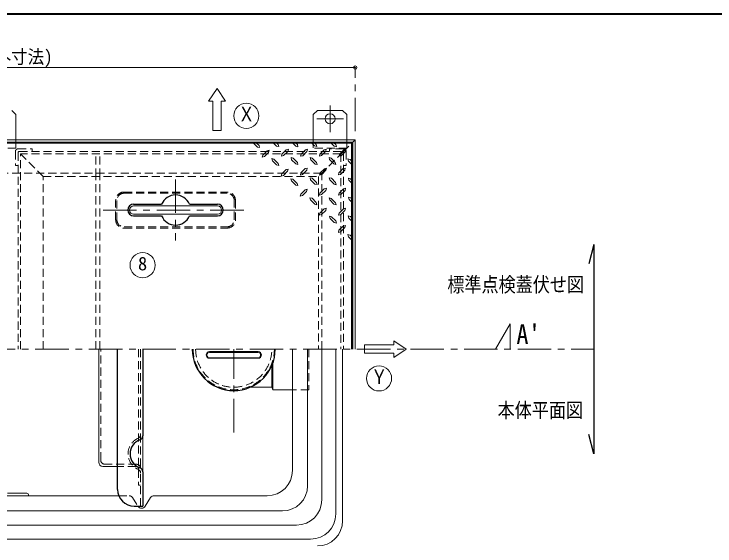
# Model space of a CAD drawing. Units: millimetres at full size, sheet at 1:8; details may follow other scales. Extents: x -1685 to 1555, y -1115 to 1133.
# Drawn here: x -902 to -65, y 498 to 1133 of the extents above; entities that cross this region are included whole.
import ezdxf
from ezdxf.enums import TextEntityAlignment as Align

# ---------------------------------------------------------------- set-up
doc = ezdxf.new("R2010")
doc.units = ezdxf.units.MM
doc.header["$LTSCALE"] = 8
doc.header["$PDMODE"] = 32
doc.header["$PDSIZE"] = 4
doc.linetypes.add('CHAIN1', pattern=[8, 5, -1, 1, -1])
doc.linetypes.add('DASHED1', pattern=[1.8, 1.2, -0.6])
doc.layers.add('0-0_ﾚｲﾔ1', color=4, linetype='Continuous', lineweight=9)
doc.styles.add('ＭＳ ゴシック', font='')
doc.styles.get('ＭＳ ゴシック').set_extended_font_data('MS Gothic')

msp = doc.modelspace()

# ---------------------------------------------------------------- linework, layer by layer
at = {"layer": '0-0_ﾚｲﾔ1', "color": 1, "lineweight": 40}
msp.add_line((1555.424, 1133.018), (-1684.576, 1133.018), dxfattribs=at)
at = {"layer": '0-0_ﾚｲﾔ1'}
for p, q in [((-1344.576, 1069.018), (-494.576, 1069.018)), ((-899.576, 1013.018), (-904.576, 1018.018)), ((-899.576, 1013.018), (-899.576, 983.018)), ((-539.576, 1018.018), (-544.576, 1013.018)), ((-544.576, 1013.018), (-544.576, 983.018)), ((-539.576, 1018.018), (-509.576, 1018.018)), ((-504.576, 1013.018), (-509.576, 1018.018)), ((-504.576, 1013.018), (-504.576, 983.018)), ((-497.576, 980.018), (-498.576, 979.018)), ((-616.134, 979.018), (-611.277, 974.277)), ((-591.991, 979.018), (-588.375, 975.402)), ((-585.804, 974.759), (-588.375, 975.402)), ((-588.295, 979.018), (-586.527, 977.25)), ((-586.527, 977.25), (-585.804, 974.759)), ((-569.09, 979.018), (-565.474, 975.402)), ((-562.902, 974.679), (-565.474, 975.402)), ((-565.313, 979.018), (-563.545, 977.25)), ((-563.545, 977.25), (-562.902, 974.679)), ((-546.454, 979.018), (-543.054, 975.482)), ((-540.483, 974.84), (-543.054, 975.482)), ((-542.813, 979.018), (-541.125, 977.331)), ((-541.125, 977.331), (-540.483, 974.84)), ((-523.206, 979.018), (-519.59, 975.402)), ((-517.018, 974.679), (-519.59, 975.402)), ((-519.509, 979.018), (-517.741, 977.25)), ((-517.741, 977.25), (-517.018, 974.679)), ((-604.929, 964.634), (-605.572, 962.143)), ((-603, 962.786), (-605.572, 962.143)), ((-603, 962.786), (-597.938, 967.849)), ((-582.027, 965.84), (-582.67, 963.349)), ((-580.099, 963.991), (-582.67, 963.349)), ((-580.099, 963.991), (-575.036, 969.054)), ((-559.125, 965.759), (-559.768, 963.268)), ((-557.197, 963.911), (-559.768, 963.268)), ((-557.197, 963.911), (-552.134, 968.974)), ((-536.706, 965.92), (-537.349, 963.429)), ((-534.777, 964.072), (-537.349, 963.429)), ((-534.777, 964.072), (-529.715, 969.134)), ((-513.241, 965.759), (-513.884, 963.268)), ((-511.313, 963.911), (-513.884, 963.268)), ((-511.313, 963.911), (-506.25, 968.974)), ((-593.438, 957.884), (-594.081, 960.456)), ((-591.59, 959.813), (-594.081, 960.456)), ((-593.438, 957.884), (-588.375, 952.822)), ((-591.59, 959.813), (-586.527, 954.67)), ((-586.527, 954.67), (-585.804, 952.179)), ((-570.536, 959.09), (-571.179, 961.661)), ((-568.688, 961.018), (-571.179, 961.661)), ((-570.536, 959.09), (-565.474, 954.027)), ((-568.688, 961.018), (-563.625, 955.875)), ((-563.625, 955.875), (-562.902, 953.384)), ((-547.634, 959.009), (-548.277, 961.581)), ((-545.786, 960.938), (-548.277, 961.581)), ((-547.634, 959.009), (-542.572, 953.947)), ((-545.786, 960.938), (-540.724, 955.795)), ((-540.724, 955.795), (-540, 953.304)), ((-525.215, 959.17), (-525.858, 961.741)), ((-523.366, 961.099), (-525.858, 961.741)), ((-525.215, 959.17), (-520.152, 954.107)), ((-523.366, 961.099), (-518.304, 955.956)), ((-517.581, 953.465), (-520.152, 954.107)), ((-518.304, 955.956), (-517.581, 953.465)), ((-500.625, 959.411), (-503.197, 960.054)), ((-502.474, 957.482), (-503.197, 960.054)), ((-502.474, 957.482), (-498.576, 953.585)), ((-500.625, 959.411), (-498.576, 957.069)), ((-585.804, 952.179), (-588.375, 952.822)), ((-562.902, 953.384), (-565.474, 954.027)), ((-557.438, 941.491), (-552.375, 946.554)), ((-540, 953.304), (-542.572, 953.947)), ((-534.536, 941.411), (-529.474, 946.474)), ((-512.116, 941.572), (-507.054, 946.634)), ((-582.268, 942.134), (-582.911, 939.643)), ((-580.34, 940.286), (-582.911, 939.643)), ((-580.34, 940.286), (-575.277, 945.349)), ((-559.366, 943.34), (-560.009, 940.849)), ((-557.438, 941.491), (-560.009, 940.849)), ((-547.795, 935.063), (-548.438, 937.634)), ((-545.947, 936.991), (-548.438, 937.634)), ((-536.465, 943.259), (-537.108, 940.768)), ((-534.536, 941.411), (-537.108, 940.768)), ((-524.893, 934.982), (-525.536, 937.554)), ((-523.045, 936.911), (-525.536, 937.554)), ((-514.045, 943.42), (-514.688, 940.929)), ((-512.116, 941.572), (-514.688, 940.929)), ((-570.697, 933.857), (-571.34, 936.429)), ((-568.849, 935.786), (-571.34, 936.429)), ((-570.697, 933.857), (-565.634, 928.795)), ((-568.849, 935.786), (-563.786, 930.643)), ((-563.786, 930.643), (-563.063, 928.152)), ((-547.795, 935.063), (-542.733, 930)), ((-545.947, 936.991), (-540.884, 931.849)), ((-540.161, 929.357), (-542.733, 930)), ((-540.884, 931.849), (-540.161, 929.357)), ((-524.893, 934.982), (-519.831, 929.92)), ((-523.045, 936.911), (-517.983, 931.768)), ((-517.259, 929.277), (-519.831, 929.92)), ((-517.983, 931.768), (-517.259, 929.277)), ((-500.143, 936.429), (-502.715, 937.072)), ((-501.991, 934.5), (-502.715, 937.072)), ((-501.991, 934.5), (-498.576, 931.085)), ((-500.143, 936.429), (-498.576, 934.862)), ((-563.063, 928.152), (-565.634, 928.795)), ((-557.599, 916.259), (-552.536, 921.322)), ((-534.697, 917.465), (-529.634, 922.527)), ((-511.795, 917.384), (-506.733, 922.447)), ((-559.527, 918.107), (-560.17, 915.616)), ((-557.599, 916.259), (-560.17, 915.616)), ((-547.956, 911.116), (-548.599, 913.688)), ((-546.108, 913.045), (-548.599, 913.688)), ((-546.108, 913.045), (-541.045, 907.902)), ((-536.625, 919.313), (-537.268, 916.822)), ((-534.697, 917.465), (-537.268, 916.822)), ((-525.054, 911.036), (-525.697, 913.607)), ((-523.206, 912.965), (-525.697, 913.607)), ((-523.206, 912.965), (-518.143, 907.822)), ((-513.724, 919.232), (-514.366, 916.741)), ((-511.795, 917.384), (-514.366, 916.741)), ((-499.822, 913.607), (-502.393, 914.25)), ((-501.75, 911.679), (-502.393, 914.25)), ((-499.822, 913.607), (-498.576, 912.362)), ((-547.956, 911.116), (-542.893, 906.054)), ((-540.322, 905.411), (-542.893, 906.054)), ((-541.045, 907.902), (-540.322, 905.411)), ((-525.054, 911.036), (-519.991, 905.974)), ((-517.42, 905.331), (-519.991, 905.974)), ((-518.143, 907.822), (-517.42, 905.331)), ((-501.75, 911.679), (-498.576, 908.505)), ((-534.858, 893.518), (-529.795, 898.581)), ((-511.956, 893.438), (-506.893, 898.5)), ((-536.786, 895.366), (-537.429, 892.875)), ((-534.858, 893.518), (-537.429, 892.875)), ((-522.804, 891.027), (-525.375, 891.67)), ((-524.652, 889.099), (-525.375, 891.67)), ((-524.652, 889.099), (-519.59, 884.116)), ((-522.804, 891.027), (-517.741, 885.965)), ((-513.884, 895.286), (-514.527, 892.795)), ((-511.956, 893.438), (-514.527, 892.795)), ((-500.224, 891.349), (-502.795, 891.991)), ((-502.072, 889.42), (-502.795, 891.991)), ((-502.072, 889.42), (-498.576, 885.785)), ((-500.224, 891.349), (-498.576, 889.701)), ((-517.018, 883.393), (-519.59, 884.116)), ((-517.741, 885.965), (-517.018, 883.393)), ((-513.965, 874.875), (-508.902, 879.938)), ((-513.965, 874.875), (-514.608, 872.304)), ((-512.036, 873.027), (-514.608, 872.304)), ((-512.036, 873.027), (-507.054, 878.09)), ((-500.625, 869.09), (-503.197, 869.732)), ((-502.474, 867.161), (-503.197, 869.732)), ((-502.474, 867.161), (-498.576, 863.108)), ((-500.625, 869.09), (-498.576, 867.041)), ((-800.826, 598.018), (-800.826, 733.018)), ((-668.591, 730.018), (-610.562, 730.018)), ((-551.365, 569.807), (-551.365, 733.018)), ((-517.788, 536.23), (-517.788, 733.018)), ((-668.591, 722.018), (-610.562, 722.018)), ((-594.076, 713.525), (-594.076, 687.518)), ((-593.076, 716.048), (-593.076, 684.518)), ((-620.083, 687.518), (-594.076, 687.518)), ((-594.076, 687.518), (-593.076, 684.518)), ((-569.576, 684.518), (-593.076, 684.518)), ((-748.326, 586.658), (-748.326, 629.378)), ((-795.826, 593.018), (-778.326, 593.018)), ((-581.365, 539.807), (-1257.788, 539.807)), ((-547.788, 506.23), (-1291.365, 506.23))]:
    msp.add_line(p, q, dxfattribs=at)
at = {"layer": '0-0_ﾚｲﾔ1', "linetype": 'CHAIN1'}
for p, q in [((-494.576, 993.018), (-494.576, 1069.018)), ((-524.576, 1024.018), (-524.576, 992.018)), ((-540.576, 1008.018), (-508.576, 1008.018)), ((-709.076, 935.518), (-709.076, 862.518)), ((-795.576, 899.018), (-622.576, 899.018)), ((-327.076, 733.018), (-309.576, 763.018)), ((-309.576, 733.018), (-309.576, 763.018)), ((-1580.576, 733.018), (-209.576, 733.018)), ((-639.576, 633.518), (-639.576, 733.018))]:
    msp.add_line(p, q, dxfattribs=at)
at = {"layer": '0-0_ﾚｲﾔ1', "color": 7, "lineweight": 18}
for p, q in [((-659.576, 1044.018), (-669.576, 1029.018)), ((-649.576, 1029.018), (-659.576, 1044.018)), ((-664.576, 1029.018), (-669.576, 1029.018)), ((-649.576, 1029.018), (-654.576, 1029.018)), ((-654.576, 1029.018), (-654.576, 994.018)), ((-494.576, 983.018), (-1344.576, 983.018)), ((-497.576, 980.018), (-1341.576, 980.018)), ((-497.576, 980.018), (-494.576, 983.018)), ((-497.576, 980.018), (-497.576, 733.018)), ((-494.576, 983.018), (-494.576, 733.018)), ((-759.076, 904.018), (-659.076, 904.018)), ((-759.076, 894.018), (-659.076, 894.018)), ((-448.576, 738.018), (-448.576, 743.018)), ((-433.576, 733.018), (-448.576, 743.018)), ((-569.576, 588.018), (-569.576, 733.018)), ((-509.576, 733.018), (-509.576, 528.018)), ((-448.576, 723.018), (-433.576, 733.018)), ((-448.576, 728.018), (-483.576, 728.018)), ((-448.576, 723.018), (-448.576, 728.018)), ((-886.576, 561.018), (-909.576, 561.018)), ((-1062.286, 558.018), (-776.867, 558.018)), ((-884.576, 559.018), (-884.576, 558.018)), ((-738.801, 555.692), (-745.352, 545.344)), ((-734.576, 558.018), (-599.576, 558.018)), ((-753.911, 545.518), (-753.801, 545.344))]:
    msp.add_line(p, q, dxfattribs=at)
at = {"layer": '0-0_ﾚｲﾔ1', "linetype": 'DASHED1'}
for p, q in [((-899.576, 983.018), (-899.576, 973.018)), ((-544.576, 983.018), (-544.576, 973.018)), ((-504.576, 983.018), (-504.576, 973.018)), ((-899.576, 973.018), (-939.576, 973.018)), ((-897.076, 972.218), (-880.276, 972.218)), ((-880.276, 972.218), (-880.276, 969.018)), ((-504.576, 973.018), (-544.576, 973.018)), ((-525.376, 972.218), (-525.376, 969.018)), ((-508.576, 972.218), (-525.376, 972.218)), ((-509.045, 968.55), (-498.576, 979.018)), ((-900.276, 969.018), (-900.276, 952.218)), ((-511.576, 966.018), (-894.076, 966.018)), ((-894.076, 733.018), (-894.076, 966.018)), ((-804.076, 939.018), (-804.076, 966.018)), ((-799.576, 939.018), (-799.576, 966.018)), ((-511.576, 966.018), (-511.576, 733.018)), ((-505.376, 969.018), (-505.376, 952.218)), ((-897.076, 952.218), (-900.276, 952.218)), ((-508.576, 952.218), (-505.376, 952.218)), ((-534.576, 943.018), (-1304.576, 943.018)), ((-534.576, 733.018), (-534.576, 943.018)), ((-798.326, 600.518), (-798.326, 733.018)), ((-753.326, 733.018), (-753.326, 570.518)), ((-550.076, 733.018), (-550.076, 684.518)), ((-550.076, 684.518), (-569.576, 684.518)), ((-750.826, 631.067), (-750.826, 584.969)), ((-755.826, 595.518), (-793.326, 595.518)), ((-756.326, 593.018), (-778.326, 593.018)), ((-750.826, 570.518), (-753.326, 570.518)), ((-776.867, 558.018), (-764.576, 558.018)), ((-760.352, 555.692), (-753.911, 545.518))]:
    msp.add_line(p, q, dxfattribs=at)
at = {"layer": '0-0_ﾚｲﾔ1', "color": 5, "lineweight": 25}
for p, q in [((-498.576, 979.018), (-1340.576, 979.018)), ((-498.576, 733.018), (-498.576, 979.018)), ((-759.076, 906.018), (-725.659, 906.018)), ((-692.493, 906.018), (-659.076, 906.018)), ((-759.076, 892.018), (-725.659, 892.018)), ((-692.493, 892.018), (-659.076, 892.018)), ((-209.576, 858.018), (-215.788, 834.836)), ((-209.576, 858.018), (-209.576, 608.018)), ((-778.326, 565.518), (-778.326, 733.018)), ((-748.326, 733.018), (-748.326, 629.378)), ((-668.591, 729.518), (-610.562, 729.518)), ((-668.591, 722.518), (-610.562, 722.518)), ((-209.576, 608.018), (-215.788, 631.2)), ((-748.326, 586.658), (-748.326, 545.518)), ((-758.326, 545.518), (-748.326, 545.518))]:
    msp.add_line(p, q, dxfattribs=at)
at = {"layer": '0-0_ﾚｲﾔ1', "color": 7, "linetype": 'DASHED1', "lineweight": 18}
for p, q in [((-897.076, 967.418), (-897.076, 733.018)), ((-867.076, 939.018), (-896.608, 968.55)), ((-895.476, 969.018), (-510.176, 969.018)), ((-509.045, 968.55), (-538.576, 939.018)), ((-508.576, 967.418), (-508.576, 733.018)), ((-867.076, 939.018), (-538.576, 939.018)), ((-867.076, 733.018), (-867.076, 939.018)), ((-804.076, 733.018), (-804.076, 939.018)), ((-799.576, 733.018), (-799.576, 939.018)), ((-538.576, 939.018), (-538.576, 733.018)), ((-770.576, 920.518), (-647.576, 920.518)), ((-770.576, 919.018), (-647.576, 919.018)), ((-780.576, 887.518), (-780.576, 910.518)), ((-779.076, 910.518), (-779.076, 887.518)), ((-639.076, 887.518), (-639.076, 910.518)), ((-637.576, 910.518), (-637.576, 887.518)), ((-770.576, 879.018), (-647.576, 879.018)), ((-770.576, 877.518), (-647.576, 877.518)), ((-750.826, 733.018), (-750.826, 631.067)), ((-750.826, 545.518), (-750.826, 584.969))]:
    msp.add_line(p, q, dxfattribs=at)
at = {"layer": '0-0_ﾚｲﾔ1', "color": 3, "lineweight": 18}
for p, q in [((-534.576, 553.018), (-534.576, 733.018)), ((-564.576, 523.018), (-1274.576, 523.018))]:
    msp.add_line(p, q, dxfattribs=at)
at = {"layer": '0-0_ﾚｲﾔ1', "color": 7, "lineweight": 18}
for points in [[(-664.576, 1029.018), (-664.576, 994.018), (-654.576, 994.018)], [(-448.576, 738.018), (-483.576, 738.018), (-483.576, 728.018)]]:
    msp.add_lwpolyline(points, dxfattribs=at)
at = {"layer": '0-0_ﾚｲﾔ1'}
for points in [[(-612.322, 979.018), (-609.429, 976.125), (-608.706, 973.554), (-611.277, 974.277)], [(-582.027, 965.84), (-576.884, 970.982), (-574.393, 971.625), (-575.036, 969.054)], [(-559.125, 965.759), (-553.983, 970.902), (-551.491, 971.545), (-552.134, 968.974)], [(-536.706, 965.92), (-531.563, 971.063), (-529.072, 971.706), (-529.715, 969.134)], [(-513.241, 965.759), (-508.099, 970.902), (-505.608, 971.545), (-506.25, 968.974)], [(-604.929, 964.634), (-599.786, 969.777), (-597.295, 970.42), (-597.938, 967.849)], [(-582.268, 942.134), (-577.125, 947.277), (-574.634, 947.92), (-575.277, 945.349)], [(-559.366, 943.34), (-554.224, 948.482), (-551.733, 949.125), (-552.375, 946.554)], [(-536.465, 943.259), (-531.322, 948.402), (-528.831, 949.045), (-529.474, 946.474)], [(-514.045, 943.42), (-508.902, 948.563), (-506.411, 949.206), (-507.054, 946.634)], [(-559.527, 918.107), (-554.384, 923.25), (-551.893, 923.893), (-552.536, 921.322)], [(-536.625, 919.313), (-531.483, 924.456), (-528.991, 925.099), (-529.634, 922.527)], [(-513.724, 919.232), (-508.581, 924.375), (-506.09, 925.018), (-506.733, 922.447)], [(-536.786, 895.366), (-531.643, 900.509), (-529.152, 901.152), (-529.795, 898.581)], [(-513.884, 895.286), (-508.741, 900.429), (-506.25, 901.072), (-506.893, 898.5)], [(-508.902, 879.938), (-506.331, 880.661), (-507.054, 878.09)]]:
    msp.add_lwpolyline(points, dxfattribs=at)
at = {"layer": '0-0_ﾚｲﾔ1', "color": 7, "lineweight": 18}
for centre in [(-624.576, 1011.518), (-748.424, 833.217), (-466.076, 698.018)]:
    msp.add_circle(centre, 15, dxfattribs=at)
at = {"layer": '0-0_ﾚｲﾔ1'}
msp.add_circle((-524.576, 1008.018), 6, dxfattribs=at)
at = {"layer": '0-0_ﾚｲﾔ1', "linetype": 'DASHED1'}
for centre, radius, start, end in [((-897.076, 969.018), 3.2, 90, 180), ((-508.576, 969.018), 3.2, 0, 90), ((-793.326, 600.518), 5, 180, 270), ((-755.826, 590.518), 5, 0, 90), ((-756.326, 590.018), 3, 0, 90), ((-764.576, 553.018), 5, 32.33353, 90)]:
    msp.add_arc(centre, radius, start, end, dxfattribs=at)
at = {"layer": '0-0_ﾚｲﾔ1', "color": 7, "linetype": 'DASHED1', "lineweight": 18}
for centre, radius, start, end in [((-895.476, 967.418), 1.6, 90, 180), ((-510.176, 967.418), 1.6, 0, 90), ((-770.576, 910.518), 10, 90, 180), ((-770.576, 910.518), 8.5, 90, 180), ((-647.576, 910.518), 10, 0, 90), ((-647.576, 910.518), 8.5, 0, 90), ((-770.576, 887.518), 10, 180, 270), ((-770.576, 887.518), 8.5, 180, 270), ((-647.576, 887.518), 10, 270, 0), ((-647.576, 887.518), 8.5, 270, 0), ((-639.576, 733.018), 48.5, 180, 0), ((-639.576, 733.018), 45.5, 180, 0), ((-755.826, 631.067), 5, 293.88854, 0), ((-745.618, 608.018), 20.208, 113.88854, 246.11146), ((-755.826, 584.969), 5, 0, 66.11146)]:
    msp.add_arc(centre, radius, start, end, dxfattribs=at)
at = {"layer": '0-0_ﾚｲﾔ1', "color": 5, "lineweight": 25}
for centre, radius, start, end in [((-709.076, 899.018), 18, 22.88538, 157.11462), ((-759.076, 899.018), 7, 90, 270), ((-659.076, 899.018), 7, 270, 90), ((-709.076, 899.018), 18, 202.88538, 337.11462), ((-639.576, 733.018), 49.5, 180, 0), ((-668.591, 726.018), 3.5, 90, 270), ((-610.562, 726.018), 3.5, 270, 90), ((-753.326, 629.378), 5, 289.84334, 0), ((-745.618, 608.018), 17.708, 109.84334, 250.15666), ((-753.326, 586.658), 5, 0, 70.15666), ((-758.326, 565.518), 20, 180, 270)]:
    msp.add_arc(centre, radius, start, end, dxfattribs=at)
at = {"layer": '0-0_ﾚｲﾔ1', "color": 7, "lineweight": 18}
for centre, radius, start, end in [((-759.076, 899.018), 5, 90, 270), ((-659.076, 899.018), 5, 270, 90), ((-599.576, 588.018), 30, 270, 0), ((-886.576, 559.018), 2, 0, 90), ((-734.576, 553.018), 5, 90, 147.66647), ((-749.576, 548.018), 5, 212.33353, 327.66647), ((-539.576, 528.018), 30, 270, 0)]:
    msp.add_arc(centre, radius, start, end, dxfattribs=at)
at = {"layer": '0-0_ﾚｲﾔ1'}
for centre, radius, start, end in [((-668.591, 726.018), 4, 90, 270), ((-610.562, 726.018), 4, 270, 90), ((-795.826, 598.018), 5, 180, 270), ((-581.365, 569.807), 30, 270, 0), ((-547.788, 536.23), 30, 270, 0)]:
    msp.add_arc(centre, radius, start, end, dxfattribs=at)
at = {"layer": '0-0_ﾚｲﾔ1', "color": 3, "lineweight": 18}
msp.add_arc((-564.576, 553.018), 30, 270, 0, dxfattribs=at)
at = {"layer": '0-0_ﾚｲﾔ1', "color": 1}
msp.add_point((-494.576, 1069.018), dxfattribs=at)

# ---------------------------------------------------------------- texts
at = {"layer": '0-0_ﾚｲﾔ1', "color": 7, "style": 'ＭＳ ゴシック'}
for s, height, width, p in [('850(枠外寸法)', 16.13, 0.9, (-984.576, 1069.018)), ('Ｘ', 17.6, 0.85, (-634.576, 999.518)), ('標準点検蓋伏せ図', 17.6, 0.85, (-384.576, 796.018)), ("A'", 23.46, 0.9, (-302.076, 732.018)), ('Ｙ', 17.6, 0.85, (-476.076, 686.018)), ('本体平面図', 17.6, 0.85, (-324.576, 646.018))]:
    msp.add_text(s, height=height, dxfattribs=dict(at, width=width)).set_placement(p, align=Align.BOTTOM_LEFT)
msp.add_text('8', height=16.13, dxfattribs=at).set_placement((-753.924, 822.217), align=Align.BOTTOM_LEFT)

doc.saveas('drawing.dxf')
